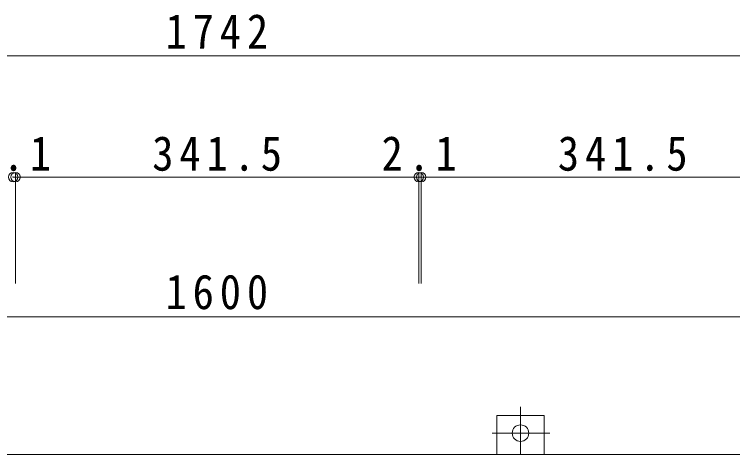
# Model space of a CAD drawing. Units: millimetres at full size, sheet at 1:10. Extents: x -2620 to 2676, y -1962 to 1874.
# Drawn here: x -1476 to -867, y 1502 to 1874 of the extents above; entities that cross this region are included whole.
import ezdxf

# ---------------------------------------------------------------- set-up
doc = ezdxf.new("R2010")
doc.units = ezdxf.units.MM
doc.header["$LTSCALE"] = 10
doc.header["$PDMODE"] = 32
doc.header["$PDSIZE"] = 8
doc.linetypes.add('CHAIN1', pattern=[8, 5, -1, 1, -1])
for name, color, linetype, lineweight in [('0-3_建具', 2, 'Continuous', 9), ('0-E', 3, 'Continuous', 9), ('0-F', 7, 'Continuous', 9)]:
    doc.layers.add(name, color=color, linetype=linetype, lineweight=lineweight)
doc.styles.add('ＭＳ ゴシック', font='')
doc.styles.get('ＭＳ ゴシック').set_extended_font_data('MS Gothic')

msp = doc.modelspace()

# ---------------------------------------------------------------- linework, layer by layer
at = {"layer": '0-3_建具'}
msp.add_line((-432.98, 1501.65), (-2174.98, 1501.65), dxfattribs=at)
at = {"layer": '0-E', "linetype": 'CHAIN1'}
for p, q in [((-1046.98, 1542), (-1046.98, 1501.85)), ((-1022.14, 1519.85), (-1071.03, 1519.85))]:
    msp.add_line(p, q, dxfattribs=at)
at = {"layer": '0-E'}
for p, q in [((-1026.98, 1534.85), (-1066.98, 1534.85)), ((-1066.98, 1501.65), (-1066.98, 1534.85)), ((-1026.98, 1501.65), (-1026.98, 1534.85))]:
    msp.add_line(p, q, dxfattribs=at)
msp.add_circle((-1046.98, 1519.85), 7, dxfattribs=at)
at = {"layer": '0-F'}
for p, q in [((-2174.98, 1839.36), (-432.98, 1839.36)), ((-1476.85, 1736.57), (-1474.73, 1736.57)), ((-1474.73, 1739.57), (-1474.73, 1646.6)), ((-1474.73, 1736.57), (-1133.23, 1736.57)), ((-1133.23, 1739.57), (-1133.23, 1646.6)), ((-1133.23, 1736.57), (-1131.1, 1736.57)), ((-1131.1, 1739.57), (-1131.1, 1646.6)), ((-1131.1, 1736.57), (-789.6, 1736.57)), ((-2103.98, 1618.36), (-503.98, 1618.36))]:
    msp.add_line(p, q, dxfattribs=at)
for p in [(-1476.85, 1736.57), (-1474.73, 1736.57), (-1133.23, 1736.57), (-1131.1, 1736.57)]:
    msp.add_point(p, dxfattribs=at)

# ---------------------------------------------------------------- texts
at = {"layer": '0-F', "color": 2, "char_height": 29.33, "attachment_point": 7, "style": 'ＭＳ ゴシック'}
for s, insert in [('\\T1.28;\\W0.9;1742', (-1347.73, 1845.36)), ('\\T1.27;\\W0.9;2.1', (-1508.29, 1741.57)), ('\\T1.28;\\W0.9;341.5', (-1358.98, 1741.57)), ('\\T1.27;\\W0.9;2.1', (-1164.67, 1741.57)), ('\\T1.28;\\W0.9;341.5', (-1015.35, 1741.57)), ('\\T1.28;\\W0.9;1600', (-1347.73, 1624.36))]:
    msp.add_mtext(s, dxfattribs=dict(at, insert=insert))

doc.saveas('drawing.dxf')
